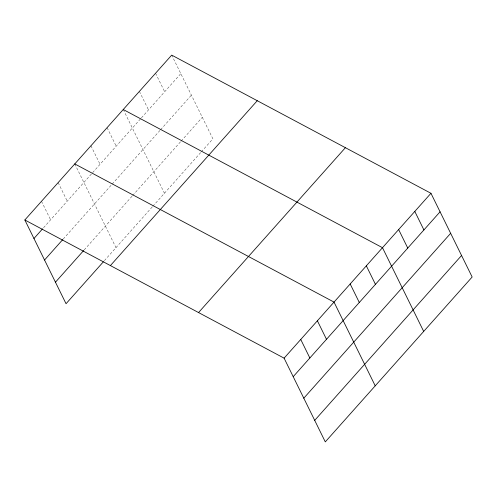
<?xml version="1.0" encoding="UTF-8"?>
<svg xmlns="http://www.w3.org/2000/svg" width="497" height="497" viewBox="0 0 497 497"><rect width="100%" height="100%" fill="white"/><g stroke="black" fill="none" stroke-linecap="round" stroke-linejoin="round"><path stroke-width="0.37" stroke-dasharray="2.48 1.86" d="M43.543 227.744L140.937 118.404M141.44 117.839L180.815 73.631M63.212 239.069L111.645 184.698M112.148 184.126L160.109 130.289M160.612 129.723L191.407 95.151M84.204 249.916L132.146 196.098M132.649 195.532L180.61 141.688M181.113 141.123L202.316 117.323M104.376 260.676L152.324 206.851M152.834 206.28L200.788 152.442M201.291 151.877L212.902 138.843L171.707 55.117M155.555 73.252L164.662 91.765M139.396 91.386L148.51 109.899M123.244 109.52L164.439 193.246M107.091 127.661L116.199 146.174M90.939 145.795L100.046 164.308M74.78 163.929L115.981 247.655M58.137 182.616L67.25 201.13M41.493 201.304L50.601 219.817"/><path stroke-width="0.75" d="M24.85 219.985L171.707 55.117L430.955 193.29L472.15 277.015L325.293 441.883L284.098 358.157L24.85 219.985L66.045 303.71L103.37 261.813M33.958 238.498L42.537 228.875M44.55 260.018L62.703 239.635M55.459 282.19L83.701 250.482M110.402 265.584L257.26 100.711M198.545 312.563L345.403 147.69M284.098 358.157L430.955 193.29M293.205 376.676L440.062 211.803M303.797 398.19L450.649 233.323M314.707 420.363L461.564 255.495M123.244 109.52L382.491 247.699L423.686 331.418M74.78 163.929L334.027 302.101L375.223 385.827M414.796 211.424L423.91 229.937M398.644 229.558L407.751 248.071M366.332 265.833L375.446 284.346M350.18 283.967L359.294 302.48M317.384 320.789L326.492 339.302M300.741 339.476L309.848 357.989"/></g></svg>
